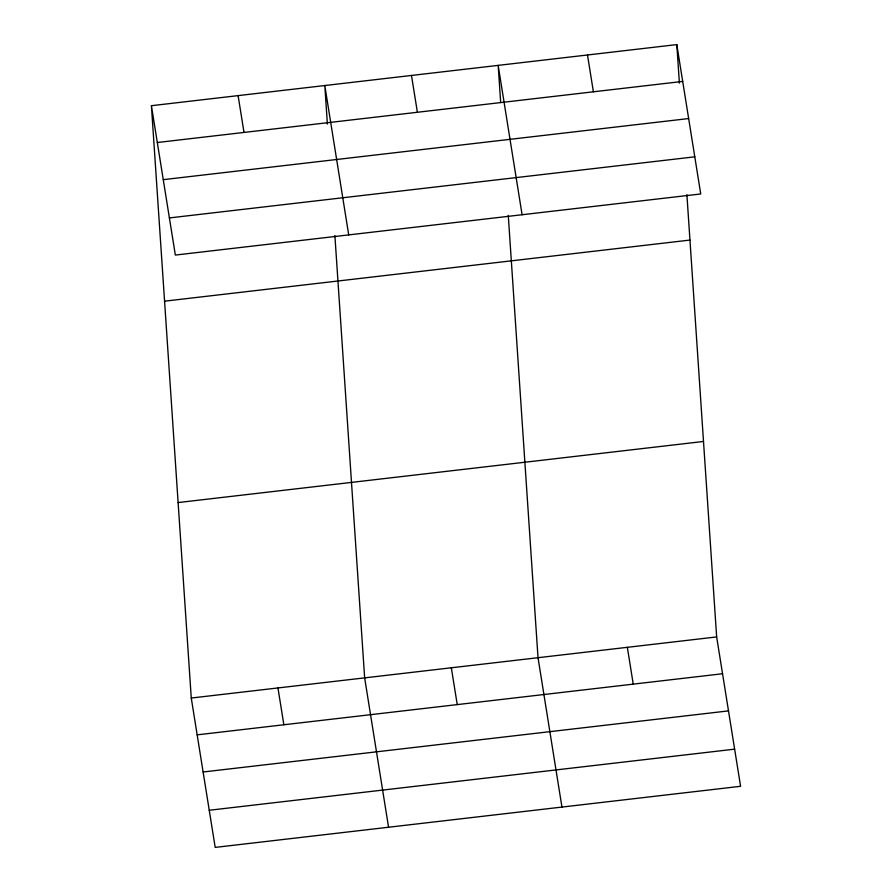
<?xml version="1.0" encoding="UTF-8"?>
<svg xmlns="http://www.w3.org/2000/svg" width="892" height="892" viewBox="0 0 892 892"><rect width="100%" height="100%" fill="white"/><g stroke="black" fill="none" stroke-linecap="round" stroke-linejoin="round"><path stroke-width="1.34" d="M151.417 105.702L676.805 44.6L700.733 193.965L175.345 255.067L151.417 105.702L191.267 698.035L215.195 847.4L740.583 786.298L716.655 636.933L686.896 194.646M157.315 142.519L682.703 81.417M163.269 179.66L688.657 118.558M169.391 217.927L694.779 156.825M164.574 301.173L689.962 240.071M178.121 502.564L703.509 441.462M191.267 698.035L716.655 636.933M197.165 734.852L722.553 673.75M203.12 771.993L728.508 710.891M209.241 810.259L734.629 749.157M587.493 54.992L593.392 91.809M627.344 647.324L633.242 684.142M522.099 214.738L498.171 65.372L500.68 102.547M561.949 807.07L538.021 657.705L508.273 215.418M411.491 75.463L417.389 112.281M451.341 667.796L457.239 704.613M348.716 234.908L324.8 85.543L327.386 124.088M388.566 827.241L364.65 677.875L334.89 235.588M238.108 95.622L244.007 132.44M277.958 687.955L283.857 724.772M676.805 44.6L679.403 83.146"/></g></svg>
